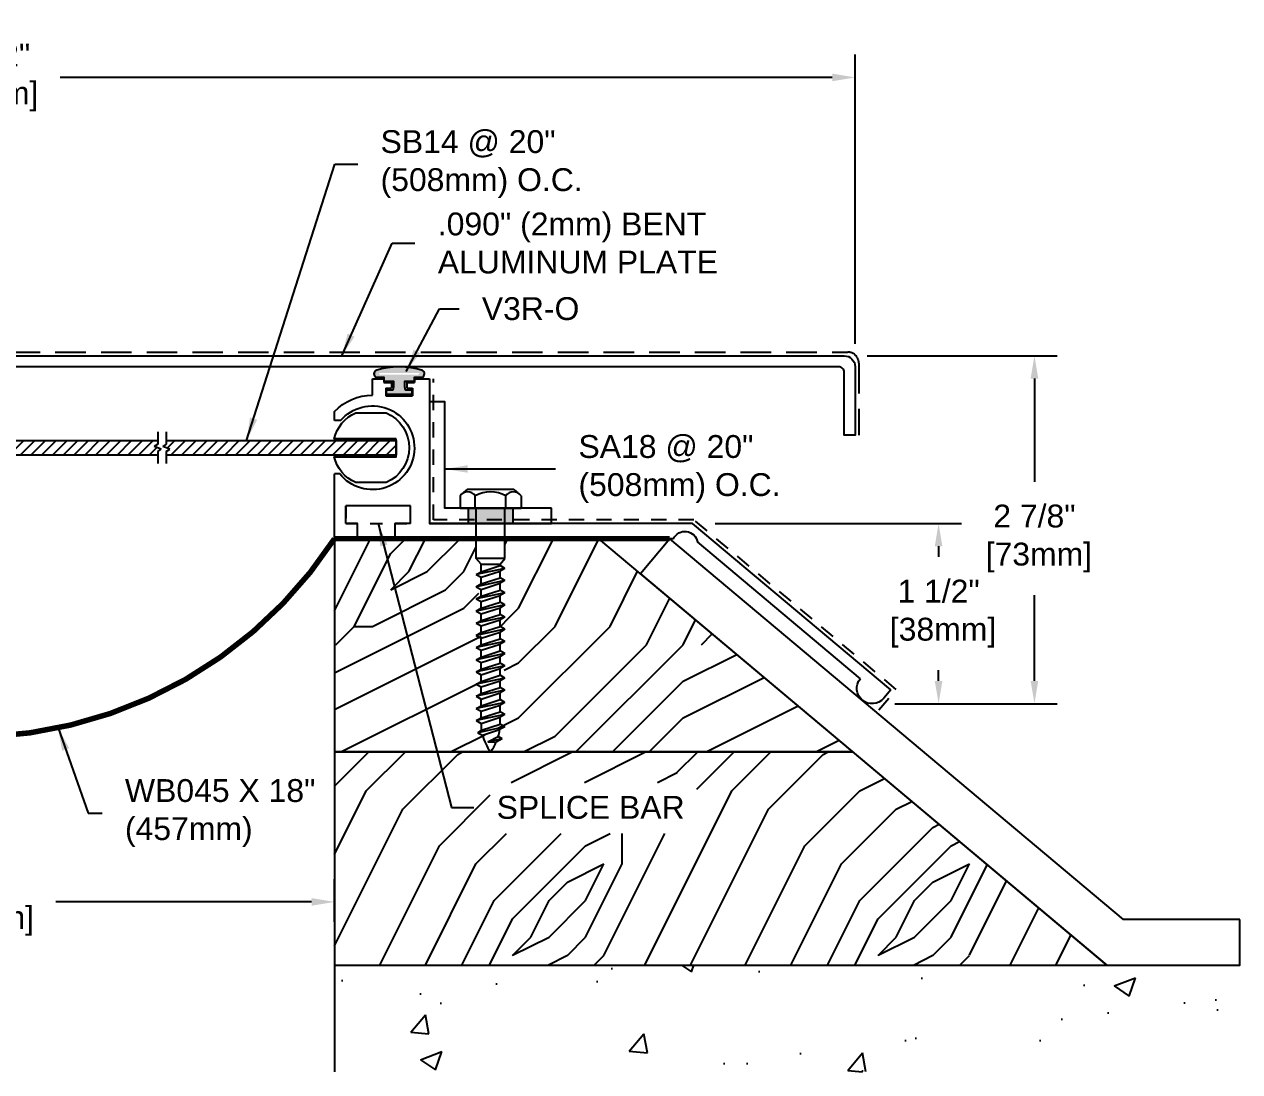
# Model space of a CAD drawing. Header units: inches. Extents: x -3.3 to 46.7, y 2.5 to 11.1.
# Drawn here: x 8.89 to 18.87, y 2.5 to 11.1 of the extents above; entities that cross this region are included whole.
import ezdxf

# ---------------------------------------------------------------- set-up
doc = ezdxf.new("R2010")
doc.units = ezdxf.units.IN
doc.header["$MEASUREMENT"] = 0
doc.linetypes.add('DASHED2', pattern=[0.375, 0.25, -0.125])
for name, color, linetype in [('ANCHORS', 4, 'Continuous'), ('CONDITIONS', 1, 'Continuous'), ('DIMENSIONS', 3, 'Continuous'), ('FILLERS', 2, 'Continuous'), ('METALS', 7, 'Continuous'), ('TEXT', 2, 'Continuous')]:
    doc.layers.add(name, color=color, linetype=linetype)
doc.styles.add('ARIAL', font='arial.ttf')
doc.dimstyles.new('Arial', dxfattribs={"dimtxt": 0.1875, "dimasz": 0.1875, "dimexe": 0.1875, "dimexo": 0.1875, "dimgap": 0.1875, "dimtad": 0, "dimtih": 1, "dimtoh": 1, "dimdec": 4, "dimzin": 3, "dimdsep": 46, "dimlunit": 4, "dimtxsty": 'ARIAL', "dimcen": 0.125, "dimadec": 0, "dimazin": 0, "dimtfac": 1, "dimtdec": 4, "dimtofl": 0, "dimtmove": 0, "dimatfit": 3, "dimfxl": 0, "dimfrac": 2, "dimtolj": 1, "dimtzin": 0, "dimarcsym": 0})

# ---------------------------------------------------------------- blocks, each defined once
blk = doc.blocks.new('*D2')
at = {"layer": 'Defpoints', "color": 0}
for p in [(11.4406, 3.8906), (5.4406, 3.5401), (11.4406, 3.5401)]:
    blk.add_point(p, dxfattribs=at)
at = {"layer": 'DIMENSIONS', "color": 0, "lineweight": -2}
for p, q in [((5.4406, 3.7276), (5.4406, 4.0781)), ((11.4406, 3.7276), (11.4406, 4.0781)), ((5.6281, 3.8906), (7.7044, 3.8906)), ((11.2531, 3.8906), (9.1541, 3.8906))]:
    blk.add_line(p, q, dxfattribs=at)
at = {"layer": 'DIMENSIONS', "color": 0}
for points in [[(5.6281, 3.9218), (5.6281, 3.8593), (5.4406, 3.8906)], [(11.2531, 3.9218), (11.2531, 3.8593), (11.4406, 3.8906)]]:
    blk.add_solid(points, dxfattribs=at)
at = {"layer": 'DIMENSIONS', "color": 0, "insert": (8.4293, 3.8906), "char_height": 0.1875, "attachment_point": 5, "style": 'ARIAL'}
blk.add_mtext('\\A1;6"\\P [152mm]', dxfattribs=at)
blk = doc.blocks.new('A$CD336')
for p, q in [((3.9208, 2.6726), (3.7958, 2.6726)), ((3.7958, 2.6726), (3.7958, 1.4846)), ((3.9208, 2.6726), (3.9208, 2.6416)), ((3.9833, 2.6416), (3.9208, 2.6416)), ((3.9833, 2.5946), (3.9368, 2.5946)), ((3.9368, 2.5946), (3.9368, 2.5326)), ((3.9833, 2.6416), (3.9833, 2.5946)), ((4.1083, 2.6416), (4.1083, 2.5946)), ((4.1708, 2.6416), (4.1083, 2.6416)), ((4.1548, 2.5946), (4.1083, 2.5946)), ((4.1548, 2.5946), (4.1548, 2.5326)), ((4.1708, 2.6726), (4.1708, 2.6416)), ((4.2648, 2.6726), (4.1708, 2.6726)), ((4.2648, 2.5376), (4.2648, 2.6726)), ((4.1548, 2.5326), (3.9368, 2.5326)), ((4.5768, 2.3296), (4.5768, 2.404)), ((4.5267, 2.3296), (4.5768, 2.3296)), ((4.5341, 1.8926), (4.5768, 1.8926)), ((4.5768, 1.3596), (4.5768, 1.8926)), ((3.9528, 1.4846), (3.9528, 1.6296)), ((3.9528, 1.6296), (4.4838, 1.6296)), ((4.4838, 1.4846), (4.4838, 1.6296)), ((0.011, 0.1187), (1.6388, 1.4846)), ((1.6388, 1.4846), (3.7958, 1.4846)), ((3.9528, 1.4846), (4.0778, 1.4846)), ((4.0778, 1.3596), (4.0778, 1.4846)), ((4.3888, 1.4846), (4.4838, 1.4846)), ((4.3888, 1.3596), (4.3888, 1.4846)), ((0.2603, 0.2104), (1.5983, 1.3331)), ((1.7936, 1.3596), (4.0778, 1.3596)), ((4.3888, 1.3596), (4.5768, 1.3596)), ((0.011, 0.1187), (0.0688, 0.0498))]:
    blk.add_line(p, q)
for centre, radius, start, end in [((4.2648, 2.1066), 0.431, 43.62276, 90), ((4.2648, 2.1066), 0.344, 40.41023, 321.53086), ((1.7, 1.3166), 0.103, 24.67532, 170.77487), ((0.1646, 0.1301), 0.125, 220, 40)]:
    blk.add_arc(centre, radius, start, end)
blk = doc.blocks.new('LP1B')
blk.add_blockref('A$CD336', (-4.2648, -2.1066))
blk = doc.blocks.new('SA18')
blk.add_lwpolyline([(-1, 0.125), (-0.125, 0.125), (-0.125, 1), (0, 1), (0, 0), (-1, 0)], close=True)
blk = doc.blocks.new('LB20')
for p, q in [((-0.25, 0.102), (-0.25, 0)), ((-0.1902, 0.156), (-0.2376, 0.1155)), ((-0.1902, 0.156), (0.1902, 0.156)), ((-0.125, 0), (-0.125, 0.102)), ((0.125, 0), (0.125, 0.102)), ((0.1902, 0.156), (0.2376, 0.1155)), ((0.25, 0.102), (0.25, 0)), ((-0.25, 0), (0.25, 0)), ((-0.1172, -0.4123), (-0.1172, 0)), ((0.1172, -0.4123), (0.1172, 0)), ((-0.0781, -0.458), (-0.1172, -0.4123)), ((0.1172, -0.4123), (-0.1172, -0.4123)), ((0.1172, -0.4937), (-0.1172, -0.5437)), ((-0.0781, -0.5212), (-0.0781, -0.458)), ((-0.0781, -0.458), (0.0781, -0.458)), ((-0.0781, -0.5212), (0.0781, -0.4712)), ((0.0781, -0.458), (0.1172, -0.4123)), ((0.0781, -0.4712), (0.0781, -0.458)), ((0.1172, -0.4937), (0.0781, -0.4712)), ((0.1172, -0.4937), (0.0781, -0.5163)), ((-0.1172, -0.5437), (-0.0781, -0.5212)), ((-0.1172, -0.5437), (-0.0781, -0.5663)), ((0.1172, -0.5937), (-0.1172, -0.6437)), ((-0.0781, -0.5663), (0.0781, -0.5163)), ((-0.0781, -0.6212), (-0.0781, -0.5663)), ((-0.0781, -0.6212), (0.0781, -0.5712)), ((0.0781, -0.5712), (0.0781, -0.5163)), ((0.1172, -0.5937), (0.0781, -0.5712)), ((0.1172, -0.5937), (0.0781, -0.6163)), ((-0.1172, -0.6437), (-0.0781, -0.6212)), ((-0.1172, -0.6437), (-0.0781, -0.6663)), ((0.1172, -0.6937), (-0.1172, -0.7437)), ((-0.0781, -0.6663), (0.0781, -0.6163)), ((-0.0781, -0.7212), (-0.0781, -0.6663)), ((-0.0781, -0.7212), (0.0781, -0.6712)), ((0.0781, -0.6712), (0.0781, -0.6163)), ((0.1172, -0.6937), (0.0781, -0.6712)), ((0.1172, -0.6937), (0.0781, -0.7163)), ((-0.1172, -0.7437), (-0.0781, -0.7212)), ((-0.1172, -0.7437), (-0.0781, -0.7663)), ((0.1172, -0.7937), (-0.1172, -0.8437)), ((-0.0781, -0.7663), (0.0781, -0.7163)), ((-0.0781, -0.8212), (-0.0781, -0.7663)), ((-0.0781, -0.8212), (0.0781, -0.7712)), ((0.0781, -0.7712), (0.0781, -0.7163)), ((0.1172, -0.7937), (0.0781, -0.7712)), ((0.1172, -0.7937), (0.0781, -0.8163)), ((-0.1172, -0.8437), (-0.0781, -0.8212)), ((-0.1172, -0.8437), (-0.0781, -0.8663)), ((0.1172, -0.8937), (-0.1172, -0.9437)), ((-0.0781, -0.8663), (0.0781, -0.8163)), ((-0.0781, -0.9212), (-0.0781, -0.8663)), ((-0.0781, -0.9212), (0.0781, -0.8712)), ((0.0781, -0.8712), (0.0781, -0.8163)), ((0.1172, -0.8937), (0.0781, -0.8712)), ((0.1172, -0.8937), (0.0781, -0.9163)), ((-0.1172, -0.9437), (-0.0781, -0.9212)), ((-0.1172, -0.9437), (-0.0781, -0.9663)), ((0.1172, -0.9937), (-0.1172, -1.0437)), ((-0.0781, -0.9663), (0.0781, -0.9163)), ((-0.0781, -1.0212), (-0.0781, -0.9663)), ((-0.0781, -1.0212), (0.0781, -0.9712)), ((0.0781, -0.9712), (0.0781, -0.9163)), ((0.1172, -0.9937), (0.0781, -0.9712)), ((0.1172, -0.9937), (0.0781, -1.0163)), ((-0.1172, -1.0437), (-0.0781, -1.0212)), ((-0.1172, -1.0437), (-0.0781, -1.0663)), ((0.1172, -1.0937), (-0.1172, -1.1437)), ((-0.0781, -1.0663), (0.0781, -1.0163)), ((-0.0781, -1.1212), (-0.0781, -1.0663)), ((-0.0781, -1.1212), (0.0781, -1.0712)), ((0.0781, -1.0712), (0.0781, -1.0163)), ((0.1172, -1.0937), (0.0781, -1.0712)), ((0.1172, -1.0937), (0.0781, -1.1163)), ((-0.1172, -1.1437), (-0.0781, -1.1212)), ((-0.1172, -1.1437), (-0.0781, -1.1663)), ((0.1172, -1.1937), (-0.1172, -1.2437)), ((-0.0781, -1.1663), (0.0781, -1.1163)), ((-0.0781, -1.2212), (-0.0781, -1.1663)), ((-0.0781, -1.2212), (0.0781, -1.1712)), ((0.0781, -1.1712), (0.0781, -1.1163)), ((0.1172, -1.1937), (0.0781, -1.1712)), ((0.1172, -1.1937), (0.0781, -1.2163)), ((-0.1172, -1.2437), (-0.0781, -1.2212)), ((-0.1172, -1.2437), (-0.0781, -1.2663)), ((0.1172, -1.2937), (-0.1172, -1.3437)), ((-0.0781, -1.2663), (0.0781, -1.2163)), ((-0.0781, -1.3212), (-0.0781, -1.2663)), ((-0.0781, -1.3212), (0.0781, -1.2712)), ((0.0781, -1.2712), (0.0781, -1.2163)), ((0.1172, -1.2937), (0.0781, -1.2712)), ((0.1172, -1.2937), (0.0781, -1.3163)), ((-0.1172, -1.3437), (-0.0781, -1.3212)), ((-0.1172, -1.3437), (-0.0781, -1.3663)), ((0.1172, -1.3937), (-0.1172, -1.4437)), ((-0.0781, -1.3663), (0.0781, -1.3163)), ((-0.0781, -1.4212), (-0.0781, -1.3663)), ((-0.0781, -1.4212), (0.0781, -1.3712)), ((0.0781, -1.3712), (0.0781, -1.3163)), ((0.1172, -1.3937), (0.0781, -1.3712)), ((0.1172, -1.3937), (0.0781, -1.4163)), ((-0.1172, -1.4437), (-0.0781, -1.4212)), ((-0.1172, -1.4437), (-0.0781, -1.4663)), ((0.1172, -1.4937), (-0.1172, -1.5437)), ((-0.0781, -1.4663), (0.0781, -1.4163)), ((-0.0781, -1.5212), (-0.0781, -1.4663)), ((-0.0781, -1.5212), (0.0781, -1.4712)), ((0.0781, -1.4712), (0.0781, -1.4163)), ((0.1172, -1.4937), (0.0781, -1.4712)), ((0.1172, -1.4937), (0.0781, -1.5163)), ((-0.1172, -1.5437), (-0.0781, -1.5212)), ((-0.1172, -1.5437), (-0.0781, -1.5663)), ((0.1172, -1.5937), (-0.1172, -1.6437)), ((-0.0781, -1.5663), (0.0781, -1.5163)), ((-0.0781, -1.6212), (-0.0781, -1.5663)), ((-0.0781, -1.6212), (0.0781, -1.5712)), ((0.0781, -1.5712), (0.0781, -1.5163)), ((0.1172, -1.5937), (0.0781, -1.5712)), ((0.1172, -1.5937), (0.0781, -1.6163)), ((-0.1172, -1.6437), (-0.0781, -1.6212)), ((-0.1172, -1.6437), (-0.0781, -1.6663)), ((0.1172, -1.6937), (-0.1172, -1.7437)), ((-0.0781, -1.6663), (0.0781, -1.6163)), ((-0.0781, -1.7212), (-0.0781, -1.6663)), ((-0.0781, -1.7212), (0.0781, -1.6712)), ((0.0781, -1.6712), (0.0781, -1.6163)), ((0.1172, -1.6937), (0.0781, -1.6712)), ((0.1172, -1.6937), (0.0781, -1.7163)), ((-0.1172, -1.7437), (-0.0781, -1.7212)), ((-0.1172, -1.7437), (-0.0781, -1.7663)), ((0.1172, -1.7937), (-0.1048, -1.8437)), ((-0.0781, -1.7663), (0.0781, -1.7163)), ((-0.074, -1.8229), (0.0781, -1.7712)), ((0.1172, -1.7937), (0.0748, -1.8174)), ((0.0781, -1.7663), (0.0781, -1.7163)), ((0.1172, -1.7937), (0.0781, -1.7712)), ((-0.1048, -1.8437), (-0.074, -1.8229)), ((-0.1048, -1.8437), (-0.0661, -1.8624)), ((-0.0661, -1.8624), (0.0748, -1.8174)), ((-0.0223, -1.9181), (0.063, -1.8736)), ((0.0962, -1.8928), (-0.0223, -1.9181)), ((0.0962, -1.8928), (0.0466, -1.9195)), ((0.0962, -1.8928), (0.063, -1.8736)), ((-0.0223, -1.9181), (0.0466, -1.9195))]:
    blk.add_line(p, q)
for centre, radius, start, end in [((-0.1875, 0.057), 0.077, 35.77511, 144.22489), ((0, -0.1261), 0.2601, 61.28133, 118.71867), ((0.1875, 0.057), 0.077, 35.77511, 144.22489), ((0.3105, -1.7663), 0.3887, 180, 188.38365), ((-0.3105, -1.7663), 0.3887, 359.2771, 0), ((0.3105, -1.7663), 0.3887, 194.32066, 216.96668), ((-0.3105, -1.7663), 0.3887, 343.96547, 352.44847), ((-0.3105, -1.7663), 0.3887, 323.03332, 336.7752)]:
    blk.add_arc(centre, radius, start, end)
blk = doc.blocks.new('*D9')
at = {"layer": 'Defpoints', "color": 0}
for p in [(15.6243, 8.3737), (17.1857, 8.3737), (15.8528, 5.5177)]:
    blk.add_point(p, dxfattribs=at)
at = {"layer": 'DIMENSIONS', "color": 0, "lineweight": -2}
for p, q in [((15.8118, 8.3737), (17.3732, 8.3737)), ((17.1857, 8.1862), (17.1857, 7.3394)), ((17.1857, 5.7052), (17.1857, 6.4084)), ((16.0403, 5.5177), (17.3732, 5.5177))]:
    blk.add_line(p, q, dxfattribs=at)
at = {"layer": 'DIMENSIONS', "color": 0}
for points in [[(17.1545, 8.1862), (17.217, 8.1862), (17.1857, 8.3737)], [(17.1545, 5.7052), (17.217, 5.7052), (17.1857, 5.5177)]]:
    blk.add_solid(points, dxfattribs=at)
at = {"layer": 'DIMENSIONS', "color": 0, "insert": (17.1857, 6.8739), "char_height": 0.1875, "attachment_point": 5, "style": 'ARIAL'}
blk.add_mtext('\\A1;2 7/8"\\P [73mm]', dxfattribs=at)
blk = doc.blocks.new('*D10')
at = {"layer": 'Defpoints', "color": 0}
for p in [(14.3786, 6.9972), (16.399, 6.9972), (15.8528, 5.5177)]:
    blk.add_point(p, dxfattribs=at)
at = {"layer": 'DIMENSIONS', "color": 0, "lineweight": -2}
for p, q in [((14.5661, 6.9972), (16.5865, 6.9972)), ((16.399, 6.8097), (16.399, 6.7229)), ((16.399, 5.7052), (16.399, 5.7919)), ((16.0403, 5.5177), (16.5865, 5.5177))]:
    blk.add_line(p, q, dxfattribs=at)
at = {"layer": 'DIMENSIONS', "color": 0}
for points in [[(16.3677, 6.8097), (16.4302, 6.8097), (16.399, 6.9972)], [(16.3677, 5.7052), (16.4302, 5.7052), (16.399, 5.5177)]]:
    blk.add_solid(points, dxfattribs=at)
at = {"layer": 'DIMENSIONS', "color": 0, "insert": (16.399, 6.2574), "char_height": 0.1875, "attachment_point": 5, "style": 'ARIAL'}
blk.add_mtext('\\A1;1 1/2"\\P [38mm]', dxfattribs=at)
blk = doc.blocks.new('V3RforCM')
h = blk.add_hatch(color=256)
h.paths.add_polyline_path([(6.2093, 8.2552, 0.579646), (6.213, 8.1982), (6.2763, 8.1982), (6.2763, 8.1672), (6.3548, 8.1672), (6.3548, 8.1202), (6.349, 8.0936), (6.294, 8.0936), (6.294, 8.0586), (6.509, 8.0586), (6.509, 8.0936), (6.454, 8.0936), (6.4478, 8.1202), (6.4478, 8.1672), (6.5263, 8.1672), (6.5263, 8.1982), (6.59, 8.1982, 0.579646), (6.5937, 8.2552, 0.144656)])
edge = h.paths.add_edge_path(flags=16)
edge.add_spline(control_points=[(6.2462, 8.2197), (6.245, 8.2203), (6.1998, 8.2412), (6.2977, 8.2318), (6.4015, 8.2332)], knot_values=[0.028497, 0.028497, 0.028497, 0.028497, 0.032831, 0.201023, 0.201023, 0.201023, 0.201023], degree=3, periodic=0)
edge.add_spline(control_points=[(6.4015, 8.2332), (6.5053, 8.2318), (6.6031, 8.2412), (6.5579, 8.2203), (6.5567, 8.2197)], knot_values=[0.028497, 0.028497, 0.028497, 0.028497, 0.196688, 0.201023, 0.201023, 0.201023, 0.201023], degree=3, periodic=0)
edge.add_line((6.5567, 8.2197), (6.2462, 8.2197))
blk.add_lwpolyline([(6.5937, 8.2552, 0.144656), (6.2093, 8.2552, 0.579646), (6.213, 8.1982), (6.2763, 8.1982), (6.2763, 8.1672), (6.3548, 8.1672), (6.3548, 8.1202), (6.349, 8.0936), (6.294, 8.0936), (6.294, 8.0586), (6.509, 8.0586), (6.509, 8.0936), (6.454, 8.0936), (6.4478, 8.1202), (6.4478, 8.1672), (6.5263, 8.1672), (6.5263, 8.1982), (6.59, 8.1982, 0.579646)], format="xyb", close=True)
blk = doc.blocks.new('*D13')
at = {"layer": 'Defpoints', "color": 0}
for p in [(15.7143, 10.659), (1.2143, 8.2837), (15.7143, 8.2837)]:
    blk.add_point(p, dxfattribs=at)
at = {"layer": 'DIMENSIONS', "color": 0, "lineweight": -2}
for p, q in [((1.2143, 8.4712), (1.2143, 10.8465)), ((15.7143, 8.4712), (15.7143, 10.8465)), ((1.4018, 10.659), (7.7394, 10.659)), ((15.5268, 10.659), (9.1891, 10.659))]:
    blk.add_line(p, q, dxfattribs=at)
at = {"layer": 'DIMENSIONS', "color": 0}
for points in [[(1.4018, 10.6903), (1.4018, 10.6278), (1.2143, 10.659)], [(15.5268, 10.6903), (15.5268, 10.6278), (15.7143, 10.659)]]:
    blk.add_solid(points, dxfattribs=at)
at = {"layer": 'DIMENSIONS', "color": 0, "insert": (8.4643, 10.659), "char_height": 0.1875, "attachment_point": 5, "style": 'ARIAL'}
blk.add_mtext('\\A1;1\'-2 1/2"\\P [368mm]', dxfattribs=at)
blk = doc.blocks.new('SB14')
h = blk.add_hatch()
h.set_pattern_fill('ANSI31', color=256, scale=0.5, style=0)
h.set_pattern_definition([(45, (-7.127145, -14.1733), (-0.04419417, 0.04419417), [])])
h.paths.add_polyline_path([(6.8047, -0.06), (6.8047, 0.06), (4.9186, 0.06), (4.9186, 0.03), (4.8898, 0.0109), (4.9474, -0.0109), (4.9186, -0.03), (4.9186, -0.06)])
h.paths.add_polyline_path([(4.8486, -0.06), (4.8486, -0.03), (4.8774, -0.0109), (4.8198, 0.0109), (4.8486, 0.03), (4.8486, 0.06), (1.8316, 0.06), (1.8316, 0.03), (1.8028, 0.0109), (1.8605, -0.0109), (1.8316, -0.03), (1.8316, -0.06)])
h.paths.add_polyline_path([(1.7616, -0.06), (1.7616, -0.03), (1.7905, -0.0109), (1.7328, 0.0109), (1.7616, 0.03), (1.7616, 0.06), (0.2625, 0.06), (0.2625, -0.06)])
for p, q in [((1.7616, 0.13), (1.7616, 0.03)), ((1.8316, 0.13), (1.8316, 0.03)), ((4.8486, 0.13), (4.8486, 0.03)), ((4.9186, 0.13), (4.9186, 0.03)), ((1.7616, 0.03), (1.7328, 0.0109)), ((1.7905, -0.0109), (1.7328, 0.0109)), ((1.8316, 0.03), (1.8028, 0.0109)), ((1.8605, -0.0109), (1.8028, 0.0109)), ((4.8486, 0.03), (4.8198, 0.0109)), ((4.8774, -0.0109), (4.8198, 0.0109)), ((4.9186, 0.03), (4.8898, 0.0109)), ((4.9474, -0.0109), (4.8898, 0.0109)), ((1.7616, -0.03), (1.7905, -0.0109)), ((1.7616, -0.03), (1.7616, -0.13)), ((1.8316, -0.03), (1.8605, -0.0109)), ((1.8316, -0.03), (1.8316, -0.13)), ((4.8486, -0.03), (4.8774, -0.0109)), ((4.8486, -0.03), (4.8486, -0.13)), ((4.9186, -0.03), (4.9474, -0.0109)), ((4.9186, -0.03), (4.9186, -0.13))]:
    blk.add_line(p, q)
for points in [[(0.3035, 0.0743, 0.233897), (0.125, 0.2864), (-0.125, 0.2864, 0.654654), (-0.125, -0.2864), (0.125, -0.2864, 0.233897), (0.3035, -0.0743), (0.2625, -0.06), (0.2625, 0.06)], [(6.8047, 0.0743), (6.2965, 0.0743, -0.233897), (6.475, 0.2864), (6.725, 0.2864, -0.654654), (6.725, -0.2864), (6.475, -0.2864, -0.233897), (6.2965, -0.0743), (6.8047, -0.0743)]]:
    blk.add_lwpolyline(points, format="xyb", close=True)
for points in [[(0.2625, 0.06), (1.7616, 0.06)], [(1.8316, 0.06), (4.8486, 0.06)], [(4.9186, 0.06), (6.8047, 0.06), (6.8047, -0.06), (4.9186, -0.06)], [(1.7616, -0.06), (0.2625, -0.06)], [(4.8486, -0.06), (1.8316, -0.06)]]:
    blk.add_lwpolyline(points)

msp = doc.modelspace()

# ---------------------------------------------------------------- hatches: boundary and pattern name
at = {"layer": 'CONDITIONS'}
h = msp.add_hatch(dxfattribs=at)
h.set_pattern_fill('WOODFACE', color=256, scale=3, style=0)
h.set_pattern_definition([(0, (2.6, 0.15), (3, 3), [0.15, -2.85]), (90, (3.8, 1.2), (-3, 3), [0.3, -2.7]), (45, (3.2, 0.9), (3e-16, 3), [0.2121, -0.6363, 0.2121, -0.4242, 1.485, -1.27294]), (45, (2.45, 0), (3e-16, 3), [0.21213, -0.42426, 0.21213, -3.39412]), (45, (3.5, 0.3), (3e-16, 3), [0.21213, -4.0305]), (45, (3.8, 0.15), (3e-16, 3), [0.21213, -4.0305]), (45, (3.35, 0.45), (3e-16, 3), [0.21213, -4.0305]), (45, (3.2, 0.6), (3e-16, 3), [0.42426, -3.8184]), (45, (3.95, 2.85), (3e-16, 3), [0.42426, -3.8184]), (45, (2.9, 0.75), (3e-16, 3), [0.8485, -3.3941]), (45, (2.75, 0.9), (3e-16, 3), [0.8485, -3.3941]), (45, (4.7, 1.8), (3e-16, 3), [0.8485, -3.3941]), (45, (2.6, 1.2), (3e-16, 3), [0.6364, -3.60624]), (45, (2, 1.65), (3e-16, 3), [0.6364, -3.60624]), (45, (2.3, 1.35), (3e-16, 3), [0.6364, -3.60624]), (45, (4.25, 2.25), (3e-16, 3), [1.06066, -3.182]), (45, (3.95, 2.4), (3e-16, 3), [1.06066, -3.182]), (45, (4.25, 1.65), (3e-16, 3), [1.4849, -2.7577]), (26.565, (2.9, 0.45), (3, 1e-09), [0.3354, -6.3728]), (26.565, (3.5, 1.35), (3, 1e-09), [0.3354, -6.3728]), (26.565, (3.35, 1.05), (3, 1e-09), [0.3354, -6.3728]), (26.565, (2.75, 0.15), (3, 1e-09), [0.6708, -6.0374]), (26.565, (3.35, 1.5), (3, 1e-09), [1.00623, -5.70197]), (26.565, (3.05, 1.65), (3, 1e-09), [1.34164, -5.36656]), (26.565, (2.75, 1.8), (3, 1e-09), [1.34164, -5.36656]), (26.565, (2.3, 2.7), (3, 1e-09), [1.34164, -5.36656]), (26.565, (2.3, 2.4), (3, 1e-09), [1.67705, -5.03115]), (26.565, (2.45, 2.1), (3, 1e-09), [1.67705, -5.03115]), (63.435, (3.5, 0.9), (2e-10, 3), [0.3354, -6.3728]), (63.435, (3.05, 0.6), (2e-10, 3), [0.3354, -6.3728]), (63.435, (2.6, 0.15), (2e-10, 3), [0.6708, -6.0374]), (63.435, (3.5, 0.6), (2e-10, 3), [0.6708, -6.0374]), (63.435, (2.3, 0), (2e-10, 3), [1.00623, -5.70197]), (63.435, (2, 0), (2e-10, 3), [1.34164, -5.36656]), (63.435, (4.7, 0.15), (2e-10, 3), [1.34164, -5.36656]), (63.435, (3.65, 0.45), (2e-10, 3), [1.34164, -5.36656]), (63.435, (4.25, 0.15), (2e-10, 3), [1.67705, -5.03115]), (63.435, (3.95, 0.3), (2e-10, 3), [1.67705, -5.03115])])
h.paths.add_polyline_path([(13.60965, 6.87219), (12.83874, 6.87219), (12.83874, 6.76988), (12.79968, 6.72422), (12.79968, 6.71101), (12.83874, 6.68846), (12.79968, 6.66591), (12.79968, 6.61101), (12.83874, 6.58846), (12.79968, 6.56591), (12.79968, 6.51101), (12.83874, 6.48846), (12.79968, 6.46591), (12.79968, 6.41101), (12.83874, 6.38846), (12.79968, 6.36591), (12.79968, 6.31101), (12.83874, 6.28846), (12.79968, 6.26591), (12.79968, 6.21101), (12.83874, 6.18846), (12.79968, 6.16591), (12.79968, 6.11101), (12.83874, 6.08846), (12.79968, 6.06591), (12.79968, 6.01101), (12.83874, 5.98846), (12.79968, 5.96591), (12.79968, 5.91101), (12.83874, 5.88846), (12.79968, 5.86591), (12.79968, 5.81101), (12.83874, 5.78846), (12.79968, 5.76591), (12.79968, 5.71101), (12.83874, 5.68846), (12.79968, 5.66591), (12.79968, 5.61101), (12.83874, 5.58846), (12.79968, 5.56591), (12.79968, 5.51101), (12.83874, 5.48846), (12.79968, 5.46591), (12.79968, 5.41099), (12.83874, 5.38846), (12.79631, 5.36483, -0.037031), (12.78456, 5.30855), (12.81775, 5.28939), (12.76819, 5.26264, -0.0600322), (12.72156, 5.18219, -0.0991348), (12.65551, 5.31977), (12.61674, 5.33846), (12.64758, 5.35924, -0.0365969), (12.64343, 5.41591), (12.60437, 5.43846), (12.64343, 5.46101), (12.64343, 5.51591), (12.60437, 5.53846), (12.64343, 5.56101), (12.64343, 5.61591), (12.60437, 5.63846), (12.64343, 5.66101), (12.64343, 5.71591), (12.60437, 5.73846), (12.64343, 5.76101), (12.64343, 5.81591), (12.60437, 5.83846), (12.64343, 5.86101), (12.64343, 5.91591), (12.60437, 5.93846), (12.64343, 5.96101), (12.64343, 6.01591), (12.60437, 6.03846), (12.64343, 6.06101), (12.64343, 6.11591), (12.60437, 6.13846), (12.64343, 6.16101), (12.64343, 6.21591), (12.60437, 6.23846), (12.64343, 6.26101), (12.64343, 6.31591), (12.60437, 6.33846), (12.64343, 6.36101), (12.64343, 6.41591), (12.60437, 6.43846), (12.64343, 6.46101), (12.64343, 6.51591), (12.60437, 6.53846), (12.64343, 6.56101), (12.64343, 6.61591), (12.60437, 6.63846), (12.64343, 6.66101), (12.64343, 6.72423), (12.60437, 6.76988), (12.60437, 6.87219), (11.44056, 6.87219), (11.44056, 5.12219), (15.69522, 5.12219)])
h = msp.add_hatch(dxfattribs=at)
h.set_pattern_fill('WOODFACE', color=256, scale=3, style=0)
h.set_pattern_definition([(0, (0.6, 0.15), (3, 3), [0.15, -2.85]), (90, (1.8, 1.2), (-3, 3), [0.3, -2.7]), (45, (1.2, 0.9), (3e-16, 3), [0.2121, -0.6363, 0.2121, -0.4242, 1.485, -1.27294]), (45, (0.45, 0), (3e-16, 3), [0.21213, -0.42426, 0.21213, -3.39412]), (45, (1.5, 0.3), (3e-16, 3), [0.21213, -4.0305]), (45, (1.8, 0.15), (3e-16, 3), [0.21213, -4.0305]), (45, (1.35, 0.45), (3e-16, 3), [0.21213, -4.0305]), (45, (1.2, 0.6), (3e-16, 3), [0.42426, -3.8184]), (45, (1.95, 2.85), (3e-16, 3), [0.42426, -3.8184]), (45, (0.9, 0.75), (3e-16, 3), [0.8485, -3.3941]), (45, (0.75, 0.9), (3e-16, 3), [0.8485, -3.39412]), (45, (2.7, 1.8), (3e-16, 3), [0.8485, -3.3941]), (45, (0.6, 1.2), (3e-16, 3), [0.6364, -3.60624]), (45, (0, 1.65), (3e-16, 3), [0.6364, -3.60624]), (45, (0.3, 1.35), (3e-16, 3), [0.6364, -3.60624]), (45, (2.25, 2.25), (3e-16, 3), [1.06066, -3.182]), (45, (1.95, 2.4), (3e-16, 3), [1.06066, -3.182]), (45, (2.25, 1.65), (3e-16, 3), [1.48492, -2.7577]), (26.565, (0.9, 0.45), (3, 1e-09), [0.3354, -6.3728]), (26.565, (1.5, 1.35), (3, 1e-09), [0.3354, -6.3728]), (26.565, (1.35, 1.05), (3, 1e-09), [0.3354, -6.3728]), (26.565, (0.75, 0.15), (3, 1e-09), [0.67082, -6.0374]), (26.565, (1.35, 1.5), (3, 1e-09), [1.00623, -5.70197]), (26.565, (1.05, 1.65), (3, 1e-09), [1.34164, -5.36656]), (26.565, (0.75, 1.8), (3, 1e-09), [1.34164, -5.36656]), (26.565, (0.3, 2.7), (3, 1e-09), [1.34164, -5.36656]), (26.565, (0.3, 2.4), (3, 1e-09), [1.67705, -5.03115]), (26.565, (0.45, 2.1), (3, 1e-09), [1.67705, -5.03115]), (63.435, (1.5, 0.9), (2e-10, 3), [0.3354, -6.3728]), (63.435, (1.05, 0.6), (2e-10, 3), [0.3354, -6.3728]), (63.435, (0.6, 0.15), (2e-10, 3), [0.67082, -6.0374]), (63.435, (1.5, 0.6), (2e-10, 3), [0.67082, -6.0374]), (63.435, (0.3, 0), (2e-10, 3), [1.00623, -5.70197]), (63.435, (0, 0), (2e-10, 3), [1.34164, -5.36656]), (63.435, (2.7, 0.15), (2e-10, 3), [1.34164, -5.36656]), (63.435, (1.65, 0.45), (2e-10, 3), [1.34164, -5.36656]), (63.435, (2.25, 0.15), (2e-10, 3), [1.67705, -5.03115]), (63.435, (1.95, 0.3), (2e-10, 3), [1.67705, -5.03115])])
h.paths.add_polyline_path([(15.69522, 5.12219), (11.44056, 5.12219), (11.44056, 3.37219), (17.78079, 3.37219)])
h.paths.add_polyline_path([(14.41498, 4.45211), (12.71848, 4.45211), (12.71848, 4.8718), (14.41498, 4.8718)], flags=16)
h.paths.add_polyline_path([(12.72484, 4.80921), (14.3466, 4.80921), (14.3466, 4.52156), (12.72484, 4.52156)], flags=8)
h = msp.add_hatch(dxfattribs=at)
h.set_pattern_fill('AR-CONC', color=256, scale=0.25, style=0)
h.set_pattern_definition([(50, (2, 0), (1.79315, -0.15688), [0.1875, -2.0625]), (355, (2, 0), (-0.34688, 1.88048), [0.15, -1.65]), (100.451, (2.1494, -0.013), (1.44627, 1.7236), [0.15935, -1.75286]), (46.184, (2, 0.5), (2.6681, -0.4138), [0.28125, -3.09375]), (96.636, (2.2223, 0.4655), (2.33666, 2.4353), [0.23903, -2.6293]), (351.184, (2, 0.5), (2.33665, 2.4353), [0.225, -2.475]), (21, (2.25, 0.375), (1.49227, -1.00655), [0.1875, -2.0625]), (326, (2.25, 0.375), (0.60829, 1.81288), [0.15, -1.65]), (71.451, (2.3744, 0.2911), (2.10056, 0.80633), [0.15935, -1.75286]), (37.5, (2, 0), (0.0304, 0.832235), [0, -1.63, 0, -1.675, 0, -1.65625]), (7.5, (2, 0), (0.657674, 0.98603), [0, -0.955, 0, -1.5925, 0, -0.63125]), (327.5, (1.4425, 0), (1.334556, -0.056387), [0, -0.625, 0, -1.95, 0, -2.5875]), (317.5, (1.1925, 0), (1.457965, 0.25026), [0, -0.8125, 0, -1.295, 0, -1.8375])])
h.paths.add_polyline_path([(18.87034, 2.4967), (18.87034, 3.37219), (17.78079, 3.37219), (11.44056, 3.37219), (11.44056, 2.4967)])
at = {"layer": 'METALS'}
msp.add_hatch(color=256, dxfattribs=at).paths.add_polyline_path([(12.53684, 7.12219), (12.53684, 6.99719), (12.90627, 6.99719), (12.90627, 7.12219)])

# ---------------------------------------------------------------- linework, layer by layer
at = {"layer": 'CONDITIONS'}
msp.add_line((11.44056, 3.37219), (11.44056, 2.4967), dxfattribs=at)
for points in [[(11.44056, 5.12219), (15.69522, 5.12219), (13.60965, 6.87219), (11.44056, 6.87219)], [(18.87034, 3.74719), (17.91728, 3.74719), (14.19305, 6.87219), (13.952, 6.58492), (17.78079, 3.37219), (18.87034, 3.37219)], [(15.69522, 5.12219), (11.44056, 5.12219), (11.44056, 3.37219), (17.78079, 3.37219)]]:
    msp.add_lwpolyline(points, close=True, dxfattribs=at)
at = {"layer": 'FILLERS', "const_width": 0.045}
msp.add_lwpolyline([(2.68807, 6.87219), (2.68807, 6.87219), (5.42928, 6.87219, 0.5421612), (11.44056, 6.87219), (14.19305, 6.87219)], format="xyb", dxfattribs=at)
at = {"layer": 'METALS', "linetype": 'DASHED2'}
msp.add_lwpolyline([(1.18426, 7.72119), (1.18426, 8.31369, -0.4142136), (1.27426, 8.40369), (15.65428, 8.40369, -0.4142136), (15.74428, 8.31369), (15.74428, 7.72119)], format="xyb", dxfattribs=at)
at = {"layer": 'METALS'}
msp.add_lwpolyline([(1.21426, 7.72119), (1.21426, 8.28369, -0.4142136), (1.30426, 8.37369), (15.62428, 8.37369, -0.4142136), (15.71428, 8.28369), (15.71428, 7.72119), (15.62428, 7.72119), (15.62428, 8.23869, 0.4142136), (15.57928, 8.28369), (1.34926, 8.28369, 0.4142136), (1.30426, 8.23869), (1.30426, 7.72119)], format="xyb", close=True, dxfattribs=at)
at = {"layer": 'METALS', "linetype": 'DASHED2', "ltscale": 0.5}
msp.add_lwpolyline([(15.90889, 5.46643), (16.05043, 5.63511), (14.38993, 7.02844), (12.25281, 7.02844), (12.25281, 8.18519)], dxfattribs=at)
at = {"layer": 'METALS', "linetype": 'DASHED2', "ltscale": 0.25}
msp.add_lwpolyline([(12.06456, 7.14219), (11.53356, 7.14219), (11.53356, 6.99719), (12.06456, 6.99719)], close=True, dxfattribs=at)
at = {"layer": 'METALS'}
msp.add_lwpolyline([(12.90627, 7.12219), (12.53684, 7.12219), (12.53684, 6.99719), (12.90627, 6.99719), (12.90627, 7.12219)], dxfattribs=at)

# ---------------------------------------------------------------- block references
at = {"layer": 'ANCHORS'}
for name, p in [('SB14', (5.14089, 7.61919)), ('LB20', (12.72156, 7.12219))]:
    msp.add_blockref(name, p, dxfattribs=at)
at = {"layer": 'FILLERS'}
msp.add_blockref('V3RforCM', (5.57028, -0.00086), dxfattribs=at)
at = {"layer": 'METALS', "xscale": -1}
for name, p in [('LP1B', (11.75256, 7.61919)), ('SA18', (12.22156, 6.99719))]:
    msp.add_blockref(name, p, dxfattribs=at)

# ---------------------------------------------------------------- texts
at = {"layer": 'TEXT', "char_height": 0.1875, "attachment_point": 4, "style": 'ARIAL'}
for s, insert in [('SB14 @ 20"\\P(508mm) O.C.', (11.81886, 9.94778)), ('.090" (2mm) BENT\\PALUMINUM PLATE', (12.2889, 9.29869)), ('V3R-O', (12.65011, 8.75981)), ('SA18 @ 20"\\P(508mm) O.C.', (13.44299, 7.44461)), ('WB045 X 18"\\P(457mm)', (9.72093, 4.6203)), ('SPLICE BAR', (12.77171, 4.66538))]:
    msp.add_mtext(s, dxfattribs=dict(at, insert=insert))

# ---------------------------------------------------------------- dimensions: what is measured, and where the dimension line sits
at = {"layer": 'DIMENSIONS'}
for base, p1, p2, picture, middle in [((15.71428, 10.65902), (1.21426, 8.28369), (15.71428, 8.28369), '*D13', (8.46427, 10.65902)), ((11.44056, 3.89059), (5.44056, 3.54008), (11.44056, 3.54008), '*D2', (8.42928, 3.89059))]:
    dim = msp.add_linear_dim(base=base, p1=p1, p2=p2, dimstyle='Arial', override={"dimpost": '\\X'}, dxfattribs=at)
    dim.commit()
    dim.dimension.update_dxf_attribs({"geometry": picture, "text_midpoint": middle, "dimtype": 160})
for base, p2, picture, middle in [((17.18575, 8.37369), (15.62428, 8.37369), '*D9', (17.18575, 6.87393)), ((16.399, 6.99719), (14.37856, 6.99719), '*D10', (16.399, 6.25743))]:
    dim = msp.add_linear_dim(base=base, p1=(15.8528, 5.51767), p2=p2, angle=90, dimstyle='Arial', override={"dimpost": '\\X'}, dxfattribs=at)
    dim.commit()
    dim.dimension.update_dxf_attribs({"geometry": picture, "text_midpoint": middle, "dimtype": 160})

# ---------------------------------------------------------------- leaders
at = {"layer": 'TEXT', "annotation_type": 0, "has_hookline": 1, "hookline_direction": 0}
for points, text_width in [([(10.71966, 7.67919), (11.44386, 9.94778), (11.63136, 9.94778)], 1.62048), ([(11.50006, 8.37219), (11.9139, 9.29869), (12.1014, 9.29869)], 2.28556), ([(12.02911, 8.24422), (12.30298, 8.75981), (12.46261, 8.75981)], 0.7876), ([(12.34656, 7.44461), (13.25549, 7.44461)], 1.62048), ([(11.79906, 6.99719), (12.40233, 4.66538), (12.58421, 4.66538)], 1.52801), ([(9.17181, 5.31916), (9.41867, 4.6203), (9.53343, 4.6203)], 1.54809)]:
    msp.add_leader(points, dimstyle='Arial', dxfattribs=dict(at, text_width=text_width))

doc.saveas('drawing.dxf')
